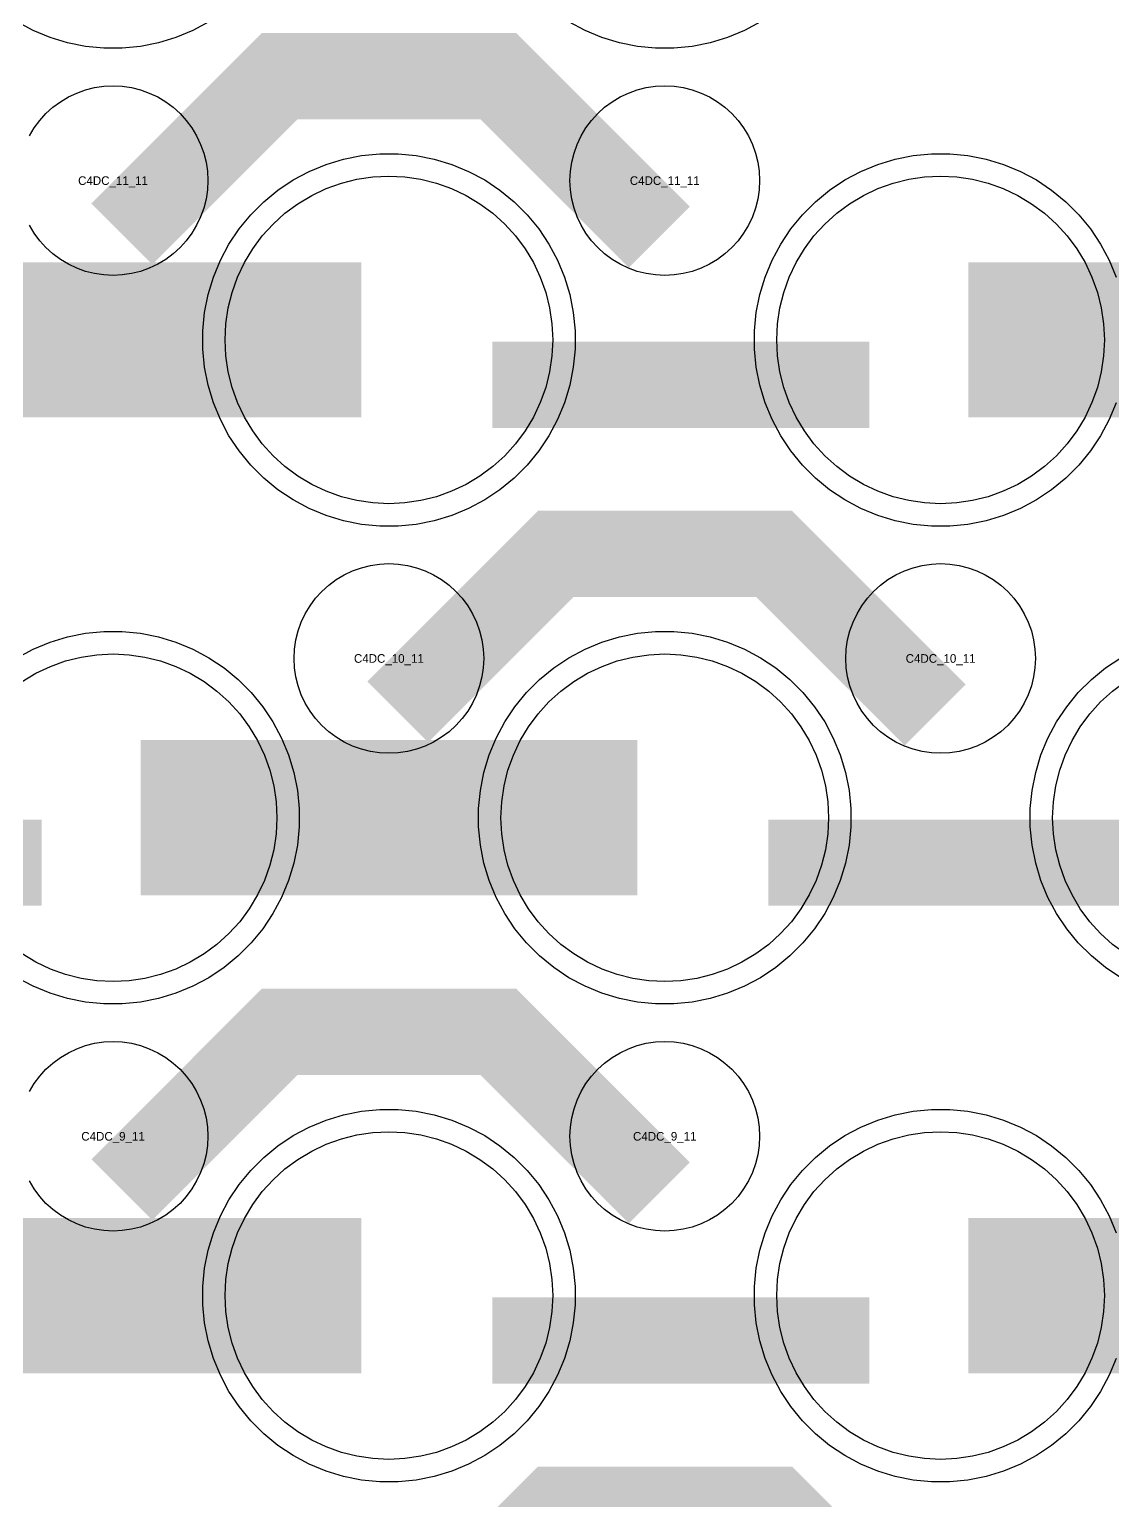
# Model space of a CAD drawing. Extents: x -11880 to 11880, y -14992 to 14992.
# Drawn here: x -8504.2 to -8190.1, y -13651.9 to -13225.3 of the extents above; entities that cross this region are included whole.
import ezdxf
from ezdxf.enums import TextEntityAlignment as Align

# ---------------------------------------------------------------- set-up
doc = ezdxf.new("R2010")
doc.units = 0
doc.header["$MEASUREMENT"] = 0
for name, color, linetype in [('GDS_775_DT_237', 138, 'CONTINUOUS'), ('RDL1_FS', 34, 'CONTINUOUS'), ('RDL_BS', 160, 'CONTINUOUS')]:
    doc.layers.add(name, color=color, linetype=linetype)

msp = doc.modelspace()

# ---------------------------------------------------------------- linework, layer by layer
at = {"layer": 'RDL1_FS'}
for points in [[(-8400, -13362.869), (-8404.657, -13362.64), (-8409.268, -13361.956), (-8413.791, -13360.824), (-8418.181, -13359.252), (-8422.395, -13357.26), (-8426.395, -13354.862), (-8430.14, -13352.084), (-8433.594, -13348.954), (-8436.724, -13345.5), (-8439.502, -13341.755), (-8441.9, -13337.755), (-8443.892, -13333.541), (-8445.464, -13329.151), (-8446.596, -13324.628), (-8447.28, -13320.017), (-8447.509, -13315.36), (-8447.28, -13310.703), (-8446.596, -13306.092), (-8445.464, -13301.569), (-8443.892, -13297.179), (-8441.9, -13292.965), (-8439.502, -13288.965), (-8436.724, -13285.22), (-8433.594, -13281.766), (-8430.14, -13278.636), (-8426.395, -13275.858), (-8422.395, -13273.46), (-8418.181, -13271.468), (-8413.791, -13269.896), (-8409.268, -13268.764), (-8404.657, -13268.08), (-8400, -13267.851), (-8395.343, -13268.08), (-8390.732, -13268.764), (-8386.209, -13269.896), (-8381.819, -13271.468), (-8377.605, -13273.46), (-8373.605, -13275.858), (-8369.86, -13278.636), (-8366.406, -13281.766), (-8363.276, -13285.22), (-8360.498, -13288.965), (-8358.1, -13292.965), (-8356.108, -13297.179), (-8354.536, -13301.569), (-8353.404, -13306.092), (-8352.72, -13310.703), (-8352.491, -13315.36), (-8352.72, -13320.017), (-8353.404, -13324.628), (-8354.536, -13329.151), (-8356.108, -13333.541), (-8358.1, -13337.755), (-8360.498, -13341.755), (-8363.276, -13345.5), (-8366.406, -13348.954), (-8369.86, -13352.084), (-8373.605, -13354.862), (-8377.605, -13357.26), (-8381.819, -13359.252), (-8386.209, -13360.824), (-8390.732, -13361.956), (-8395.343, -13362.64)], [(-8240, -13362.869), (-8244.657, -13362.64), (-8249.268, -13361.956), (-8253.791, -13360.824), (-8258.181, -13359.252), (-8262.395, -13357.26), (-8266.395, -13354.862), (-8270.14, -13352.084), (-8273.594, -13348.954), (-8276.724, -13345.5), (-8279.502, -13341.755), (-8281.9, -13337.755), (-8283.892, -13333.541), (-8285.464, -13329.151), (-8286.596, -13324.628), (-8287.28, -13320.017), (-8287.509, -13315.36), (-8287.28, -13310.703), (-8286.596, -13306.092), (-8285.464, -13301.569), (-8283.892, -13297.179), (-8281.9, -13292.965), (-8279.502, -13288.965), (-8276.724, -13285.22), (-8273.594, -13281.766), (-8270.14, -13278.636), (-8266.395, -13275.858), (-8262.395, -13273.46), (-8258.181, -13271.468), (-8253.791, -13269.896), (-8249.268, -13268.764), (-8244.657, -13268.08), (-8240, -13267.851), (-8235.343, -13268.08), (-8230.732, -13268.764), (-8226.209, -13269.896), (-8221.819, -13271.468), (-8217.605, -13273.46), (-8213.605, -13275.858), (-8209.86, -13278.636), (-8206.406, -13281.766), (-8203.276, -13285.22), (-8200.498, -13288.965), (-8198.1, -13292.965), (-8196.108, -13297.179), (-8194.536, -13301.569), (-8193.404, -13306.092), (-8192.72, -13310.703), (-8192.491, -13315.36), (-8192.72, -13320.017), (-8193.404, -13324.628), (-8194.536, -13329.151), (-8196.108, -13333.541), (-8198.1, -13337.755), (-8200.498, -13341.755), (-8203.276, -13345.5), (-8206.406, -13348.954), (-8209.86, -13352.084), (-8213.605, -13354.862), (-8217.605, -13357.26), (-8221.819, -13359.252), (-8226.209, -13360.824), (-8230.732, -13361.956), (-8235.343, -13362.64)], [(-8320, -13501.434), (-8324.657, -13501.205), (-8329.268, -13500.521), (-8333.791, -13499.389), (-8338.181, -13497.817), (-8342.395, -13495.825), (-8346.395, -13493.427), (-8350.14, -13490.649), (-8353.594, -13487.519), (-8356.724, -13484.065), (-8359.502, -13480.32), (-8361.9, -13476.32), (-8363.892, -13472.106), (-8365.464, -13467.716), (-8366.596, -13463.193), (-8367.28, -13458.582), (-8367.509, -13453.925), (-8367.28, -13449.268), (-8366.596, -13444.657), (-8365.464, -13440.134), (-8363.892, -13435.744), (-8361.9, -13431.53), (-8359.502, -13427.53), (-8356.724, -13423.785), (-8353.594, -13420.331), (-8350.14, -13417.201), (-8346.395, -13414.423), (-8342.395, -13412.025), (-8338.181, -13410.033), (-8333.791, -13408.461), (-8329.268, -13407.329), (-8324.657, -13406.645), (-8320, -13406.416), (-8315.343, -13406.645), (-8310.732, -13407.329), (-8306.209, -13408.461), (-8301.819, -13410.033), (-8297.605, -13412.025), (-8293.605, -13414.423), (-8289.86, -13417.201), (-8286.406, -13420.331), (-8283.276, -13423.785), (-8280.498, -13427.53), (-8278.1, -13431.53), (-8276.108, -13435.744), (-8274.536, -13440.134), (-8273.404, -13444.657), (-8272.72, -13449.268), (-8272.491, -13453.925), (-8272.72, -13458.582), (-8273.404, -13463.193), (-8274.536, -13467.716), (-8276.108, -13472.106), (-8278.1, -13476.32), (-8280.498, -13480.32), (-8283.276, -13484.065), (-8286.406, -13487.519), (-8289.86, -13490.649), (-8293.605, -13493.427), (-8297.605, -13495.825), (-8301.819, -13497.817), (-8306.209, -13499.389), (-8310.732, -13500.521), (-8315.343, -13501.205)]]:
    msp.add_lwpolyline(points, close=True, dxfattribs=at)
for points in [[(-8551.998, -13315.36, 45, 45, 0), (-8479.998, -13315.36, 45, 45, 0)], [(-8479.998, -13315.36, 45, 45, 0), (-8407.998, -13315.36, 45, 45, 0)], [(-8231.998, -13315.36, 45, 45, 0), (-8159.998, -13315.36, 45, 45, 0)], [(-8471.998, -13453.925, 45, 45, 0), (-8399.998, -13453.925, 45, 45, 0)], [(-8399.998, -13453.925, 45, 45, 0), (-8327.998, -13453.925, 45, 45, 0)]]:
    msp.add_lwpolyline(points, format="xyseb", dxfattribs=at)
for points in [[(-8506.395, -13414.423), (-8502.395, -13412.025), (-8498.181, -13410.033), (-8493.791, -13408.461), (-8489.268, -13407.329), (-8484.657, -13406.645), (-8480, -13406.416), (-8475.343, -13406.645), (-8470.732, -13407.329), (-8466.209, -13408.461), (-8461.819, -13410.033), (-8457.605, -13412.025), (-8453.605, -13414.423), (-8449.86, -13417.201), (-8446.406, -13420.331), (-8443.276, -13423.785), (-8440.498, -13427.53), (-8438.1, -13431.53), (-8436.108, -13435.744), (-8434.536, -13440.134), (-8433.404, -13444.657), (-8432.72, -13449.268), (-8432.491, -13453.925), (-8432.72, -13458.582), (-8433.404, -13463.193), (-8434.536, -13467.716), (-8436.108, -13472.106), (-8438.1, -13476.32), (-8440.498, -13480.32), (-8443.276, -13484.065), (-8446.406, -13487.519), (-8449.86, -13490.649), (-8453.605, -13493.427), (-8457.605, -13495.825), (-8461.819, -13497.817), (-8466.209, -13499.389), (-8470.732, -13500.521), (-8475.343, -13501.205), (-8480, -13501.434), (-8484.657, -13501.205), (-8489.268, -13500.521), (-8493.791, -13499.389), (-8498.181, -13497.817), (-8502.395, -13495.825), (-8506.395, -13493.427)], [(-8186.395, -13493.427), (-8190.14, -13490.649), (-8193.594, -13487.519), (-8196.724, -13484.065), (-8199.502, -13480.32), (-8201.9, -13476.32), (-8203.892, -13472.106), (-8205.464, -13467.716), (-8206.596, -13463.193), (-8207.28, -13458.582), (-8207.509, -13453.925), (-8207.28, -13449.268), (-8206.596, -13444.657), (-8205.464, -13440.134), (-8203.892, -13435.744), (-8201.9, -13431.53), (-8199.502, -13427.53), (-8196.724, -13423.785), (-8193.594, -13420.331), (-8190.14, -13417.201), (-8186.395, -13414.423)]]:
    msp.add_lwpolyline(points, dxfattribs=at)
at = {"layer": 'RDL1_FS', "color": 241, "true_color": 0xf7abae}
for points in [[(-8400, -13639.994), (-8404.657, -13639.765), (-8409.268, -13639.081), (-8413.791, -13637.949), (-8418.181, -13636.377), (-8422.395, -13634.385), (-8426.395, -13631.987), (-8430.14, -13629.209), (-8433.594, -13626.079), (-8436.724, -13622.625), (-8439.502, -13618.88), (-8441.9, -13614.88), (-8443.892, -13610.666), (-8445.464, -13606.276), (-8446.596, -13601.753), (-8447.28, -13597.142), (-8447.509, -13592.485), (-8447.28, -13587.828), (-8446.596, -13583.217), (-8445.464, -13578.694), (-8443.892, -13574.304), (-8441.9, -13570.09), (-8439.502, -13566.09), (-8436.724, -13562.345), (-8433.594, -13558.891), (-8430.14, -13555.761), (-8426.395, -13552.983), (-8422.395, -13550.585), (-8418.181, -13548.593), (-8413.791, -13547.021), (-8409.268, -13545.889), (-8404.657, -13545.205), (-8400, -13544.976), (-8395.343, -13545.205), (-8390.732, -13545.889), (-8386.209, -13547.021), (-8381.819, -13548.593), (-8377.605, -13550.585), (-8373.605, -13552.983), (-8369.86, -13555.761), (-8366.406, -13558.891), (-8363.276, -13562.345), (-8360.498, -13566.09), (-8358.1, -13570.09), (-8356.108, -13574.304), (-8354.536, -13578.694), (-8353.404, -13583.217), (-8352.72, -13587.828), (-8352.491, -13592.485), (-8352.72, -13597.142), (-8353.404, -13601.753), (-8354.536, -13606.276), (-8356.108, -13610.666), (-8358.1, -13614.88), (-8360.498, -13618.88), (-8363.276, -13622.625), (-8366.406, -13626.079), (-8369.86, -13629.209), (-8373.605, -13631.987), (-8377.605, -13634.385), (-8381.819, -13636.377), (-8386.209, -13637.949), (-8390.732, -13639.081), (-8395.343, -13639.765)], [(-8240, -13639.994), (-8244.657, -13639.765), (-8249.268, -13639.081), (-8253.791, -13637.949), (-8258.181, -13636.377), (-8262.395, -13634.385), (-8266.395, -13631.987), (-8270.14, -13629.209), (-8273.594, -13626.079), (-8276.724, -13622.625), (-8279.502, -13618.88), (-8281.9, -13614.88), (-8283.892, -13610.666), (-8285.464, -13606.276), (-8286.596, -13601.753), (-8287.28, -13597.142), (-8287.509, -13592.485), (-8287.28, -13587.828), (-8286.596, -13583.217), (-8285.464, -13578.694), (-8283.892, -13574.304), (-8281.9, -13570.09), (-8279.502, -13566.09), (-8276.724, -13562.345), (-8273.594, -13558.891), (-8270.14, -13555.761), (-8266.395, -13552.983), (-8262.395, -13550.585), (-8258.181, -13548.593), (-8253.791, -13547.021), (-8249.268, -13545.889), (-8244.657, -13545.205), (-8240, -13544.976), (-8235.343, -13545.205), (-8230.732, -13545.889), (-8226.209, -13547.021), (-8221.819, -13548.593), (-8217.605, -13550.585), (-8213.605, -13552.983), (-8209.86, -13555.761), (-8206.406, -13558.891), (-8203.276, -13562.345), (-8200.498, -13566.09), (-8198.1, -13570.09), (-8196.108, -13574.304), (-8194.536, -13578.694), (-8193.404, -13583.217), (-8192.72, -13587.828), (-8192.491, -13592.485), (-8192.72, -13597.142), (-8193.404, -13601.753), (-8194.536, -13606.276), (-8196.108, -13610.666), (-8198.1, -13614.88), (-8200.498, -13618.88), (-8203.276, -13622.625), (-8206.406, -13626.079), (-8209.86, -13629.209), (-8213.605, -13631.987), (-8217.605, -13634.385), (-8221.819, -13636.377), (-8226.209, -13637.949), (-8230.732, -13639.081), (-8235.343, -13639.765)]]:
    msp.add_lwpolyline(points, close=True, dxfattribs=at)
for points in [[(-8551.998, -13592.485, 45, 45, 0), (-8479.998, -13592.485, 45, 45, 0)], [(-8479.998, -13592.485, 45, 45, 0), (-8407.998, -13592.485, 45, 45, 0)], [(-8231.998, -13592.485, 45, 45, 0), (-8159.998, -13592.485, 45, 45, 0)]]:
    msp.add_lwpolyline(points, format="xyseb", dxfattribs=at)
at = {"layer": 'RDL_BS'}
for points in [[(-8452.223, -13223.178), (-8456.885, -13225.67), (-8461.795, -13227.701), (-8466.835, -13229.232), (-8472.062, -13230.278), (-8477.356, -13230.795), (-8482.644, -13230.795), (-8487.938, -13230.278), (-8493.165, -13229.232), (-8498.205, -13227.701), (-8503.115, -13225.67), (-8507.777, -13223.178)], [(-8292.223, -13223.178), (-8296.885, -13225.67), (-8301.795, -13227.701), (-8306.835, -13229.232), (-8312.062, -13230.278), (-8317.356, -13230.795), (-8322.644, -13230.795), (-8327.938, -13230.278), (-8333.165, -13229.232), (-8338.205, -13227.701), (-8343.115, -13225.67), (-8347.777, -13223.178)], [(-8504.25, -13256.216), (-8502.857, -13253.892), (-8501.254, -13251.729), (-8499.442, -13249.73), (-8497.443, -13247.918), (-8495.28, -13246.315), (-8492.956, -13244.922), (-8490.519, -13243.77), (-8487.984, -13242.863), (-8485.365, -13242.206), (-8482.693, -13241.81), (-8480, -13241.678), (-8477.307, -13241.81), (-8474.635, -13242.206), (-8472.016, -13242.863), (-8469.481, -13243.77), (-8467.044, -13244.922), (-8464.72, -13246.315), (-8462.557, -13247.918), (-8460.558, -13249.73), (-8458.746, -13251.729), (-8457.143, -13253.892), (-8455.75, -13256.216), (-8454.598, -13258.653), (-8453.691, -13261.188), (-8453.034, -13263.807), (-8452.638, -13266.479), (-8452.506, -13269.172), (-8452.638, -13271.865), (-8453.034, -13274.537), (-8453.691, -13277.156), (-8454.598, -13279.691), (-8455.75, -13282.128), (-8457.143, -13284.452), (-8458.746, -13286.615), (-8460.558, -13288.614), (-8462.557, -13290.426), (-8464.72, -13292.029), (-8467.044, -13293.422), (-8469.481, -13294.574), (-8472.016, -13295.481), (-8474.635, -13296.138), (-8477.307, -13296.534), (-8480, -13296.666), (-8482.693, -13296.534), (-8485.365, -13296.138), (-8487.984, -13295.481), (-8490.519, -13294.574), (-8492.956, -13293.422), (-8495.28, -13292.029), (-8497.443, -13290.426), (-8499.442, -13288.614), (-8501.254, -13286.615), (-8502.857, -13284.452), (-8504.25, -13282.128)], [(-8189.094, -13333.565), (-8191.125, -13338.475), (-8193.617, -13343.137), (-8196.564, -13347.551), (-8199.926, -13351.652), (-8203.708, -13355.434), (-8207.809, -13358.796), (-8212.223, -13361.743), (-8216.885, -13364.235), (-8221.795, -13366.266), (-8226.835, -13367.797), (-8232.062, -13368.843), (-8237.356, -13369.36), (-8242.644, -13369.36), (-8247.938, -13368.843), (-8253.165, -13367.797), (-8258.205, -13366.266), (-8263.115, -13364.235), (-8267.777, -13361.743), (-8272.191, -13358.796), (-8276.292, -13355.434), (-8280.074, -13351.652), (-8283.436, -13347.551), (-8286.383, -13343.137), (-8288.875, -13338.475), (-8290.906, -13333.565), (-8292.437, -13328.525), (-8293.483, -13323.298), (-8294, -13318.004), (-8294, -13312.716), (-8293.483, -13307.422), (-8292.437, -13302.195), (-8290.906, -13297.155), (-8288.875, -13292.245), (-8286.383, -13287.583), (-8283.436, -13283.169), (-8280.074, -13279.068), (-8276.292, -13275.286), (-8272.191, -13271.924), (-8267.777, -13268.977), (-8263.115, -13266.485), (-8258.205, -13264.454), (-8253.165, -13262.923), (-8247.938, -13261.877), (-8242.644, -13261.36), (-8237.356, -13261.36), (-8232.062, -13261.877), (-8226.835, -13262.923), (-8221.795, -13264.454), (-8216.885, -13266.485), (-8212.223, -13268.977), (-8207.809, -13271.924), (-8203.708, -13275.286), (-8199.926, -13279.068), (-8196.564, -13283.169), (-8193.617, -13287.583), (-8191.125, -13292.245), (-8189.094, -13297.155)], [(-8507.777, -13407.542), (-8503.115, -13405.05), (-8498.205, -13403.019), (-8493.165, -13401.488), (-8487.938, -13400.442), (-8482.644, -13399.925), (-8477.356, -13399.925), (-8472.062, -13400.442), (-8466.835, -13401.488), (-8461.795, -13403.019), (-8456.885, -13405.05), (-8452.223, -13407.542), (-8447.809, -13410.489), (-8443.708, -13413.851), (-8439.926, -13417.633), (-8436.564, -13421.734), (-8433.617, -13426.148), (-8431.125, -13430.81), (-8429.094, -13435.72), (-8427.563, -13440.76), (-8426.517, -13445.987), (-8426, -13451.281), (-8426, -13456.569), (-8426.517, -13461.863), (-8427.563, -13467.09), (-8429.094, -13472.13), (-8431.125, -13477.04), (-8433.617, -13481.702), (-8436.564, -13486.116), (-8439.926, -13490.217), (-8443.708, -13493.999), (-8447.809, -13497.361), (-8452.223, -13500.308), (-8456.885, -13502.8), (-8461.795, -13504.831), (-8466.835, -13506.362), (-8472.062, -13507.408), (-8477.356, -13507.925), (-8482.644, -13507.925), (-8487.938, -13507.408), (-8493.165, -13506.362), (-8498.205, -13504.831), (-8503.115, -13502.8), (-8507.777, -13500.308)], [(-8187.777, -13500.308), (-8192.191, -13497.361), (-8196.292, -13493.999), (-8200.074, -13490.217), (-8203.436, -13486.116), (-8206.383, -13481.702), (-8208.875, -13477.04), (-8210.906, -13472.13), (-8212.437, -13467.09), (-8213.483, -13461.863), (-8214, -13456.569), (-8214, -13451.281), (-8213.483, -13445.987), (-8212.437, -13440.76), (-8210.906, -13435.72), (-8208.875, -13430.81), (-8206.383, -13426.148), (-8203.436, -13421.734), (-8200.074, -13417.633), (-8196.292, -13413.851), (-8192.191, -13410.489), (-8187.777, -13407.542)], [(-8504.25, -13533.341), (-8502.857, -13531.017), (-8501.254, -13528.854), (-8499.442, -13526.855), (-8497.443, -13525.043), (-8495.28, -13523.44), (-8492.956, -13522.047), (-8490.519, -13520.895), (-8487.984, -13519.988), (-8485.365, -13519.331), (-8482.693, -13518.935), (-8480, -13518.803), (-8477.307, -13518.935), (-8474.635, -13519.331), (-8472.016, -13519.988), (-8469.481, -13520.895), (-8467.044, -13522.047), (-8464.72, -13523.44), (-8462.557, -13525.043), (-8460.558, -13526.855), (-8458.746, -13528.854), (-8457.143, -13531.017), (-8455.75, -13533.341), (-8454.598, -13535.778), (-8453.691, -13538.313), (-8453.034, -13540.932), (-8452.638, -13543.604), (-8452.506, -13546.297), (-8452.638, -13548.99), (-8453.034, -13551.662), (-8453.691, -13554.281), (-8454.598, -13556.816), (-8455.75, -13559.253), (-8457.143, -13561.577), (-8458.746, -13563.74), (-8460.558, -13565.739), (-8462.557, -13567.551), (-8464.72, -13569.154), (-8467.044, -13570.547), (-8469.481, -13571.699), (-8472.016, -13572.606), (-8474.635, -13573.263), (-8477.307, -13573.659), (-8480, -13573.791), (-8482.693, -13573.659), (-8485.365, -13573.263), (-8487.984, -13572.606), (-8490.519, -13571.699), (-8492.956, -13570.547), (-8495.28, -13569.154), (-8497.443, -13567.551), (-8499.442, -13565.739), (-8501.254, -13563.74), (-8502.857, -13561.577), (-8504.25, -13559.253)]]:
    msp.add_lwpolyline(points, dxfattribs=at)
for points in [[(-8477.438, -13284.674, 25, 25, 0), (-8431.623, -13238.859, 25, 25, 0), (-8398.07, -13238.859, 25, 25, 0)], [(-8321.599, -13285.573, 25, 25, 0), (-8368.313, -13238.859, 25, 25, 0), (-8398.071, -13238.859, 25, 25, 0)], [(-8369.984, -13328.373, 25, 25, 0), (-8260.719, -13328.373, 25, 25, 0)], [(-8397.438, -13423.239, 25, 25, 0), (-8351.623, -13377.424, 25, 25, 0), (-8318.07, -13377.424, 25, 25, 0)], [(-8241.599, -13424.138, 25, 25, 0), (-8288.313, -13377.424, 25, 25, 0), (-8318.071, -13377.424, 25, 25, 0)], [(-8609.984, -13466.938, 25, 25, 0), (-8500.719, -13466.938, 25, 25, 0)], [(-8289.984, -13466.938, 25, 25, 0), (-8180.719, -13466.938, 25, 25, 0)], [(-8477.438, -13561.799, 25, 25, 0), (-8431.623, -13515.984, 25, 25, 0), (-8398.07, -13515.984, 25, 25, 0)], [(-8321.599, -13562.698, 25, 25, 0), (-8368.313, -13515.984, 25, 25, 0), (-8398.071, -13515.984, 25, 25, 0)], [(-8397.438, -13700.364, 25, 25, 0), (-8351.623, -13654.549, 25, 25, 0), (-8318.07, -13654.549, 25, 25, 0)], [(-8241.599, -13701.263, 25, 25, 0), (-8288.313, -13654.549, 25, 25, 0), (-8318.071, -13654.549, 25, 25, 0)]]:
    msp.add_lwpolyline(points, format="xyseb", dxfattribs=at)
for points in [[(-8320, -13296.666), (-8322.693, -13296.534), (-8325.365, -13296.138), (-8327.984, -13295.481), (-8330.519, -13294.574), (-8332.956, -13293.422), (-8335.28, -13292.029), (-8337.443, -13290.426), (-8339.442, -13288.614), (-8341.254, -13286.615), (-8342.857, -13284.452), (-8344.25, -13282.128), (-8345.402, -13279.691), (-8346.309, -13277.156), (-8346.966, -13274.537), (-8347.362, -13271.865), (-8347.494, -13269.172), (-8347.362, -13266.479), (-8346.966, -13263.807), (-8346.309, -13261.188), (-8345.402, -13258.653), (-8344.25, -13256.216), (-8342.857, -13253.892), (-8341.254, -13251.729), (-8339.442, -13249.73), (-8337.443, -13247.918), (-8335.28, -13246.315), (-8332.956, -13244.922), (-8330.519, -13243.77), (-8327.984, -13242.863), (-8325.365, -13242.206), (-8322.693, -13241.81), (-8320, -13241.678), (-8317.307, -13241.81), (-8314.635, -13242.206), (-8312.016, -13242.863), (-8309.481, -13243.77), (-8307.044, -13244.922), (-8304.72, -13246.315), (-8302.557, -13247.918), (-8300.558, -13249.73), (-8298.746, -13251.729), (-8297.143, -13253.892), (-8295.75, -13256.216), (-8294.598, -13258.653), (-8293.691, -13261.188), (-8293.034, -13263.807), (-8292.638, -13266.479), (-8292.506, -13269.172), (-8292.638, -13271.865), (-8293.034, -13274.537), (-8293.691, -13277.156), (-8294.598, -13279.691), (-8295.75, -13282.128), (-8297.143, -13284.452), (-8298.746, -13286.615), (-8300.558, -13288.614), (-8302.557, -13290.426), (-8304.72, -13292.029), (-8307.044, -13293.422), (-8309.481, -13294.574), (-8312.016, -13295.481), (-8314.635, -13296.138), (-8317.307, -13296.534)], [(-8402.644, -13369.36), (-8407.938, -13368.843), (-8413.165, -13367.797), (-8418.205, -13366.266), (-8423.115, -13364.235), (-8427.777, -13361.743), (-8432.191, -13358.796), (-8436.292, -13355.434), (-8440.074, -13351.652), (-8443.436, -13347.551), (-8446.383, -13343.137), (-8448.875, -13338.475), (-8450.906, -13333.565), (-8452.437, -13328.525), (-8453.483, -13323.298), (-8454, -13318.004), (-8454, -13312.716), (-8453.483, -13307.422), (-8452.437, -13302.195), (-8450.906, -13297.155), (-8448.875, -13292.245), (-8446.383, -13287.583), (-8443.436, -13283.169), (-8440.074, -13279.068), (-8436.292, -13275.286), (-8432.191, -13271.924), (-8427.777, -13268.977), (-8423.115, -13266.485), (-8418.205, -13264.454), (-8413.165, -13262.923), (-8407.938, -13261.877), (-8402.644, -13261.36), (-8397.356, -13261.36), (-8392.062, -13261.877), (-8386.835, -13262.923), (-8381.795, -13264.454), (-8376.885, -13266.485), (-8372.223, -13268.977), (-8367.809, -13271.924), (-8363.708, -13275.286), (-8359.926, -13279.068), (-8356.564, -13283.169), (-8353.617, -13287.583), (-8351.125, -13292.245), (-8349.094, -13297.155), (-8347.563, -13302.195), (-8346.517, -13307.422), (-8346, -13312.716), (-8346, -13318.004), (-8346.517, -13323.298), (-8347.563, -13328.525), (-8349.094, -13333.565), (-8351.125, -13338.475), (-8353.617, -13343.137), (-8356.564, -13347.551), (-8359.926, -13351.652), (-8363.708, -13355.434), (-8367.809, -13358.796), (-8372.223, -13361.743), (-8376.885, -13364.235), (-8381.795, -13366.266), (-8386.835, -13367.797), (-8392.062, -13368.843), (-8397.356, -13369.36)], [(-8400, -13435.231), (-8402.693, -13435.099), (-8405.365, -13434.703), (-8407.984, -13434.046), (-8410.519, -13433.139), (-8412.956, -13431.987), (-8415.28, -13430.594), (-8417.443, -13428.991), (-8419.442, -13427.179), (-8421.254, -13425.18), (-8422.857, -13423.017), (-8424.25, -13420.693), (-8425.402, -13418.256), (-8426.309, -13415.721), (-8426.966, -13413.102), (-8427.362, -13410.43), (-8427.494, -13407.737), (-8427.362, -13405.044), (-8426.966, -13402.372), (-8426.309, -13399.753), (-8425.402, -13397.218), (-8424.25, -13394.781), (-8422.857, -13392.457), (-8421.254, -13390.294), (-8419.442, -13388.295), (-8417.443, -13386.483), (-8415.28, -13384.88), (-8412.956, -13383.487), (-8410.519, -13382.335), (-8407.984, -13381.428), (-8405.365, -13380.771), (-8402.693, -13380.375), (-8400, -13380.243), (-8397.307, -13380.375), (-8394.635, -13380.771), (-8392.016, -13381.428), (-8389.481, -13382.335), (-8387.044, -13383.487), (-8384.72, -13384.88), (-8382.557, -13386.483), (-8380.558, -13388.295), (-8378.746, -13390.294), (-8377.143, -13392.457), (-8375.75, -13394.781), (-8374.598, -13397.218), (-8373.691, -13399.753), (-8373.034, -13402.372), (-8372.638, -13405.044), (-8372.506, -13407.737), (-8372.638, -13410.43), (-8373.034, -13413.102), (-8373.691, -13415.721), (-8374.598, -13418.256), (-8375.75, -13420.693), (-8377.143, -13423.017), (-8378.746, -13425.18), (-8380.558, -13427.179), (-8382.557, -13428.991), (-8384.72, -13430.594), (-8387.044, -13431.987), (-8389.481, -13433.139), (-8392.016, -13434.046), (-8394.635, -13434.703), (-8397.307, -13435.099)], [(-8240, -13435.231), (-8242.693, -13435.099), (-8245.365, -13434.703), (-8247.984, -13434.046), (-8250.519, -13433.139), (-8252.956, -13431.987), (-8255.28, -13430.594), (-8257.443, -13428.991), (-8259.442, -13427.179), (-8261.254, -13425.18), (-8262.857, -13423.017), (-8264.25, -13420.693), (-8265.402, -13418.256), (-8266.309, -13415.721), (-8266.966, -13413.102), (-8267.362, -13410.43), (-8267.494, -13407.737), (-8267.362, -13405.044), (-8266.966, -13402.372), (-8266.309, -13399.753), (-8265.402, -13397.218), (-8264.25, -13394.781), (-8262.857, -13392.457), (-8261.254, -13390.294), (-8259.442, -13388.295), (-8257.443, -13386.483), (-8255.28, -13384.88), (-8252.956, -13383.487), (-8250.519, -13382.335), (-8247.984, -13381.428), (-8245.365, -13380.771), (-8242.693, -13380.375), (-8240, -13380.243), (-8237.307, -13380.375), (-8234.635, -13380.771), (-8232.016, -13381.428), (-8229.481, -13382.335), (-8227.044, -13383.487), (-8224.72, -13384.88), (-8222.557, -13386.483), (-8220.558, -13388.295), (-8218.746, -13390.294), (-8217.143, -13392.457), (-8215.75, -13394.781), (-8214.598, -13397.218), (-8213.691, -13399.753), (-8213.034, -13402.372), (-8212.638, -13405.044), (-8212.506, -13407.737), (-8212.638, -13410.43), (-8213.034, -13413.102), (-8213.691, -13415.721), (-8214.598, -13418.256), (-8215.75, -13420.693), (-8217.143, -13423.017), (-8218.746, -13425.18), (-8220.558, -13427.179), (-8222.557, -13428.991), (-8224.72, -13430.594), (-8227.044, -13431.987), (-8229.481, -13433.139), (-8232.016, -13434.046), (-8234.635, -13434.703), (-8237.307, -13435.099)], [(-8322.644, -13507.925), (-8327.938, -13507.408), (-8333.165, -13506.362), (-8338.205, -13504.831), (-8343.115, -13502.8), (-8347.777, -13500.308), (-8352.191, -13497.361), (-8356.292, -13493.999), (-8360.074, -13490.217), (-8363.436, -13486.116), (-8366.383, -13481.702), (-8368.875, -13477.04), (-8370.906, -13472.13), (-8372.437, -13467.09), (-8373.483, -13461.863), (-8374, -13456.569), (-8374, -13451.281), (-8373.483, -13445.987), (-8372.437, -13440.76), (-8370.906, -13435.72), (-8368.875, -13430.81), (-8366.383, -13426.148), (-8363.436, -13421.734), (-8360.074, -13417.633), (-8356.292, -13413.851), (-8352.191, -13410.489), (-8347.777, -13407.542), (-8343.115, -13405.05), (-8338.205, -13403.019), (-8333.165, -13401.488), (-8327.938, -13400.442), (-8322.644, -13399.925), (-8317.356, -13399.925), (-8312.062, -13400.442), (-8306.835, -13401.488), (-8301.795, -13403.019), (-8296.885, -13405.05), (-8292.223, -13407.542), (-8287.809, -13410.489), (-8283.708, -13413.851), (-8279.926, -13417.633), (-8276.564, -13421.734), (-8273.617, -13426.148), (-8271.125, -13430.81), (-8269.094, -13435.72), (-8267.563, -13440.76), (-8266.517, -13445.987), (-8266, -13451.281), (-8266, -13456.569), (-8266.517, -13461.863), (-8267.563, -13467.09), (-8269.094, -13472.13), (-8271.125, -13477.04), (-8273.617, -13481.702), (-8276.564, -13486.116), (-8279.926, -13490.217), (-8283.708, -13493.999), (-8287.809, -13497.361), (-8292.223, -13500.308), (-8296.885, -13502.8), (-8301.795, -13504.831), (-8306.835, -13506.362), (-8312.062, -13507.408), (-8317.356, -13507.925)], [(-8320, -13573.791), (-8322.693, -13573.659), (-8325.365, -13573.263), (-8327.984, -13572.606), (-8330.519, -13571.699), (-8332.956, -13570.547), (-8335.28, -13569.154), (-8337.443, -13567.551), (-8339.442, -13565.739), (-8341.254, -13563.74), (-8342.857, -13561.577), (-8344.25, -13559.253), (-8345.402, -13556.816), (-8346.309, -13554.281), (-8346.966, -13551.662), (-8347.362, -13548.99), (-8347.494, -13546.297), (-8347.362, -13543.604), (-8346.966, -13540.932), (-8346.309, -13538.313), (-8345.402, -13535.778), (-8344.25, -13533.341), (-8342.857, -13531.017), (-8341.254, -13528.854), (-8339.442, -13526.855), (-8337.443, -13525.043), (-8335.28, -13523.44), (-8332.956, -13522.047), (-8330.519, -13520.895), (-8327.984, -13519.988), (-8325.365, -13519.331), (-8322.693, -13518.935), (-8320, -13518.803), (-8317.307, -13518.935), (-8314.635, -13519.331), (-8312.016, -13519.988), (-8309.481, -13520.895), (-8307.044, -13522.047), (-8304.72, -13523.44), (-8302.557, -13525.043), (-8300.558, -13526.855), (-8298.746, -13528.854), (-8297.143, -13531.017), (-8295.75, -13533.341), (-8294.598, -13535.778), (-8293.691, -13538.313), (-8293.034, -13540.932), (-8292.638, -13543.604), (-8292.506, -13546.297), (-8292.638, -13548.99), (-8293.034, -13551.662), (-8293.691, -13554.281), (-8294.598, -13556.816), (-8295.75, -13559.253), (-8297.143, -13561.577), (-8298.746, -13563.74), (-8300.558, -13565.739), (-8302.557, -13567.551), (-8304.72, -13569.154), (-8307.044, -13570.547), (-8309.481, -13571.699), (-8312.016, -13572.606), (-8314.635, -13573.263), (-8317.307, -13573.659)]]:
    msp.add_lwpolyline(points, close=True, dxfattribs=at)
at = {"layer": 'RDL_BS', "color": 241, "true_color": 0xf7abae}
msp.add_lwpolyline([(-8402.644, -13646.485), (-8407.938, -13645.968), (-8413.165, -13644.922), (-8418.205, -13643.391), (-8423.115, -13641.36), (-8427.777, -13638.868), (-8432.191, -13635.921), (-8436.292, -13632.559), (-8440.074, -13628.777), (-8443.436, -13624.676), (-8446.383, -13620.262), (-8448.875, -13615.6), (-8450.906, -13610.69), (-8452.437, -13605.65), (-8453.483, -13600.423), (-8454, -13595.129), (-8454, -13589.841), (-8453.483, -13584.547), (-8452.437, -13579.32), (-8450.906, -13574.28), (-8448.875, -13569.37), (-8446.383, -13564.708), (-8443.436, -13560.294), (-8440.074, -13556.193), (-8436.292, -13552.411), (-8432.191, -13549.049), (-8427.777, -13546.102), (-8423.115, -13543.61), (-8418.205, -13541.579), (-8413.165, -13540.048), (-8407.938, -13539.002), (-8402.644, -13538.485), (-8397.356, -13538.485), (-8392.062, -13539.002), (-8386.835, -13540.048), (-8381.795, -13541.579), (-8376.885, -13543.61), (-8372.223, -13546.102), (-8367.809, -13549.049), (-8363.708, -13552.411), (-8359.926, -13556.193), (-8356.564, -13560.294), (-8353.617, -13564.708), (-8351.125, -13569.37), (-8349.094, -13574.28), (-8347.563, -13579.32), (-8346.517, -13584.547), (-8346, -13589.841), (-8346, -13595.129), (-8346.517, -13600.423), (-8347.563, -13605.65), (-8349.094, -13610.69), (-8351.125, -13615.6), (-8353.617, -13620.262), (-8356.564, -13624.676), (-8359.926, -13628.777), (-8363.708, -13632.559), (-8367.809, -13635.921), (-8372.223, -13638.868), (-8376.885, -13641.36), (-8381.795, -13643.391), (-8386.835, -13644.922), (-8392.062, -13645.968), (-8397.356, -13646.485)], close=True, dxfattribs=at)
msp.add_lwpolyline([(-8189.094, -13610.69), (-8191.125, -13615.6), (-8193.617, -13620.262), (-8196.564, -13624.676), (-8199.926, -13628.777), (-8203.708, -13632.559), (-8207.809, -13635.921), (-8212.223, -13638.868), (-8216.885, -13641.36), (-8221.795, -13643.391), (-8226.835, -13644.922), (-8232.062, -13645.968), (-8237.356, -13646.485), (-8242.644, -13646.485), (-8247.938, -13645.968), (-8253.165, -13644.922), (-8258.205, -13643.391), (-8263.115, -13641.36), (-8267.777, -13638.868), (-8272.191, -13635.921), (-8276.292, -13632.559), (-8280.074, -13628.777), (-8283.436, -13624.676), (-8286.383, -13620.262), (-8288.875, -13615.6), (-8290.906, -13610.69), (-8292.437, -13605.65), (-8293.483, -13600.423), (-8294, -13595.129), (-8294, -13589.841), (-8293.483, -13584.547), (-8292.437, -13579.32), (-8290.906, -13574.28), (-8288.875, -13569.37), (-8286.383, -13564.708), (-8283.436, -13560.294), (-8280.074, -13556.193), (-8276.292, -13552.411), (-8272.191, -13549.049), (-8267.777, -13546.102), (-8263.115, -13543.61), (-8258.205, -13541.579), (-8253.165, -13540.048), (-8247.938, -13539.002), (-8242.644, -13538.485), (-8237.356, -13538.485), (-8232.062, -13539.002), (-8226.835, -13540.048), (-8221.795, -13541.579), (-8216.885, -13543.61), (-8212.223, -13546.102), (-8207.809, -13549.049), (-8203.708, -13552.411), (-8199.926, -13556.193), (-8196.564, -13560.294), (-8193.617, -13564.708), (-8191.125, -13569.37), (-8189.094, -13574.28)], dxfattribs=at)
msp.add_lwpolyline([(-8369.984, -13605.498, 25, 25, 0), (-8260.719, -13605.498, 25, 25, 0)], format="xyseb", dxfattribs=at)

# ---------------------------------------------------------------- texts
at = {"layer": 'GDS_775_DT_237'}
for s, p in [('C4DC_11_11', (-8480, -13269.172)), ('C4DC_11_11', (-8480, -13269.172)), ('C4DC_11_11', (-8320, -13269.172)), ('C4DC_11_11', (-8320, -13269.172)), ('C4DC_10_11', (-8400, -13407.737)), ('C4DC_10_11', (-8400, -13407.737)), ('C4DC_10_11', (-8240, -13407.737)), ('C4DC_10_11', (-8240, -13407.737)), ('C4DC_9_11', (-8480, -13546.297)), ('C4DC_9_11', (-8480, -13546.297)), ('C4DC_9_11', (-8320, -13546.297)), ('C4DC_9_11', (-8320, -13546.297))]:
    msp.add_text(s, height=2.5, dxfattribs=at).set_placement(p, align=Align.MIDDLE_CENTER)

doc.saveas('drawing.dxf')
